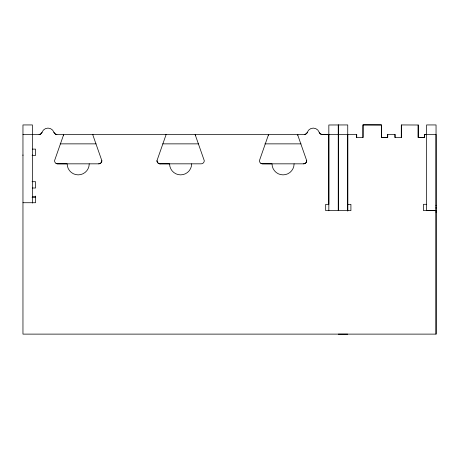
<?xml version="1.0" encoding="UTF-8"?>
<svg xmlns="http://www.w3.org/2000/svg" width="459" height="459" viewBox="0 0 459 459"><rect width="100%" height="100%" fill="white"/><g stroke="black" fill="none" stroke-linecap="round" stroke-linejoin="round"><path stroke-width="0.69" d="M22.961 155.423L22.961 154.97M32.417 155.423L32.417 154.97M32.417 203.073L32.417 124.94L22.961 124.94L22.961 334.118L436.05 334.118L436.05 134.401L424.489 134.401L424.477 137.516L418.172 137.499L418.206 125.009L401.315 124.94L401.315 137.557M321.093 134.401L356.689 134.401L356.683 137.442L362.989 137.459L363.023 124.842L381.418 124.928L381.389 137.557L387.7 137.557L387.7 134.401L395.01 134.401L395.01 137.557M387.7 134.401L387.689 137.557L381.383 137.539L381.418 124.923L362.994 124.94L362.994 137.557M395.01 134.401L394.998 137.402L401.309 137.413L401.338 125.009M63.428 135.302A3.15 3.15 0 0 0 63.56 134.401A3.161 3.161 0 0 1 63.428 135.302L54.546 160.679A3.156 3.156 0 0 0 57.696 163.834L98.691 163.834A3.156 3.156 0 0 0 101.846 160.679L92.965 135.302A3.15 3.15 0 0 1 92.833 134.401A3.006 3.006 0 0 0 92.838 134.63M195.27 134.63A3.288 3.288 0 0 1 195.264 134.401A3.19 3.19 0 0 0 195.396 135.302L204.278 160.679A3.144 3.144 0 0 1 201.128 163.829L160.128 163.834A3.156 3.156 0 0 1 156.972 160.679L165.86 135.302A3.15 3.15 0 0 0 165.992 134.395A3.173 3.173 0 0 1 165.98 134.63M268.412 134.63A3.15 3.15 0 0 0 268.423 134.401A3.184 3.184 0 0 1 268.291 135.302L259.41 160.679A3.156 3.156 0 0 0 262.559 163.834L303.554 163.834A3.156 3.156 0 0 0 306.71 160.679L297.828 135.302A3.15 3.15 0 0 1 297.696 134.401L297.702 134.63M426.589 134.401L424.489 134.401L424.489 137.557L418.183 137.557L418.183 124.94M22.956 134.401L40.197 134.401M55.631 134.401L305.493 134.401M60.215 143.862L96.057 143.862M162.71 143.862L198.621 143.862M264.889 143.862L301.029 143.862M32.417 149.118L35.572 149.118L35.572 155.423L32.067 155.423M32.067 181.701L35.572 181.701L35.572 188.006L32.417 188.006M32.417 196.418L35.572 196.418M32.067 197.468L35.572 197.468M22.961 202.723L35.572 202.723L35.572 196.068M347.756 204.341L350.911 204.341L350.911 210.647L325.683 210.647L325.683 204.341L328.833 204.341L328.833 134.418L322.184 134.401A3.156 3.156 0 0 1 319.212 132.301A6.306 6.306 0 0 0 307.318 132.301A3.15 3.15 0 0 1 304.346 134.401A3.156 3.156 0 0 0 307.318 132.301M426.589 204.301L423.439 204.301L423.439 210.606L436.05 210.606L426.589 210.606L426.589 124.94L436.05 124.94L436.05 334.118M338.289 334.158L347.744 334.158M55.975 163.318L57.123 163.783L67.157 163.834A11.039 11.039 0 0 0 78.196 174.868A11.039 11.039 0 0 0 89.23 163.834M56.537 163.611L57.123 163.783M260.838 163.318L261.991 163.783L272.021 163.834A11.039 11.039 0 0 0 283.06 174.868A11.039 11.039 0 0 0 294.099 163.834M158.407 163.318L159.554 163.783L169.589 163.834A11.039 11.039 0 0 0 180.628 174.868A11.039 11.039 0 0 0 191.661 163.834M436.05 205.271L436.05 205.563M436.05 207.623L436.05 208.197M436.05 211.691L436.05 212.27M356.689 134.401L356.689 137.557M347.756 134.401L347.756 211.123M347.744 210.606L347.744 124.94L328.833 124.986L328.833 210.744M338.294 124.986L338.294 210.652L338.289 124.94M42.044 132.301A3.15 3.15 0 0 1 39.072 134.401A3.156 3.156 0 0 0 42.039 132.301A6.306 6.306 0 0 1 53.932 132.301A3.15 3.15 0 0 0 56.91 134.401A3.156 3.156 0 0 1 53.932 132.301M268.423 134.401A3.167 3.167 0 0 1 268.291 135.302M322.184 134.401A3.15 3.15 0 0 1 319.212 132.301M160.128 163.834A3.156 3.156 0 0 1 156.972 160.673M101.846 160.679A3.15 3.15 0 0 1 98.691 163.834M195.396 135.302A3.156 3.156 0 0 1 195.264 134.401M306.71 160.679A3.15 3.15 0 0 1 303.56 163.834M297.828 135.302A3.167 3.167 0 0 1 297.696 134.401"/></g></svg>
